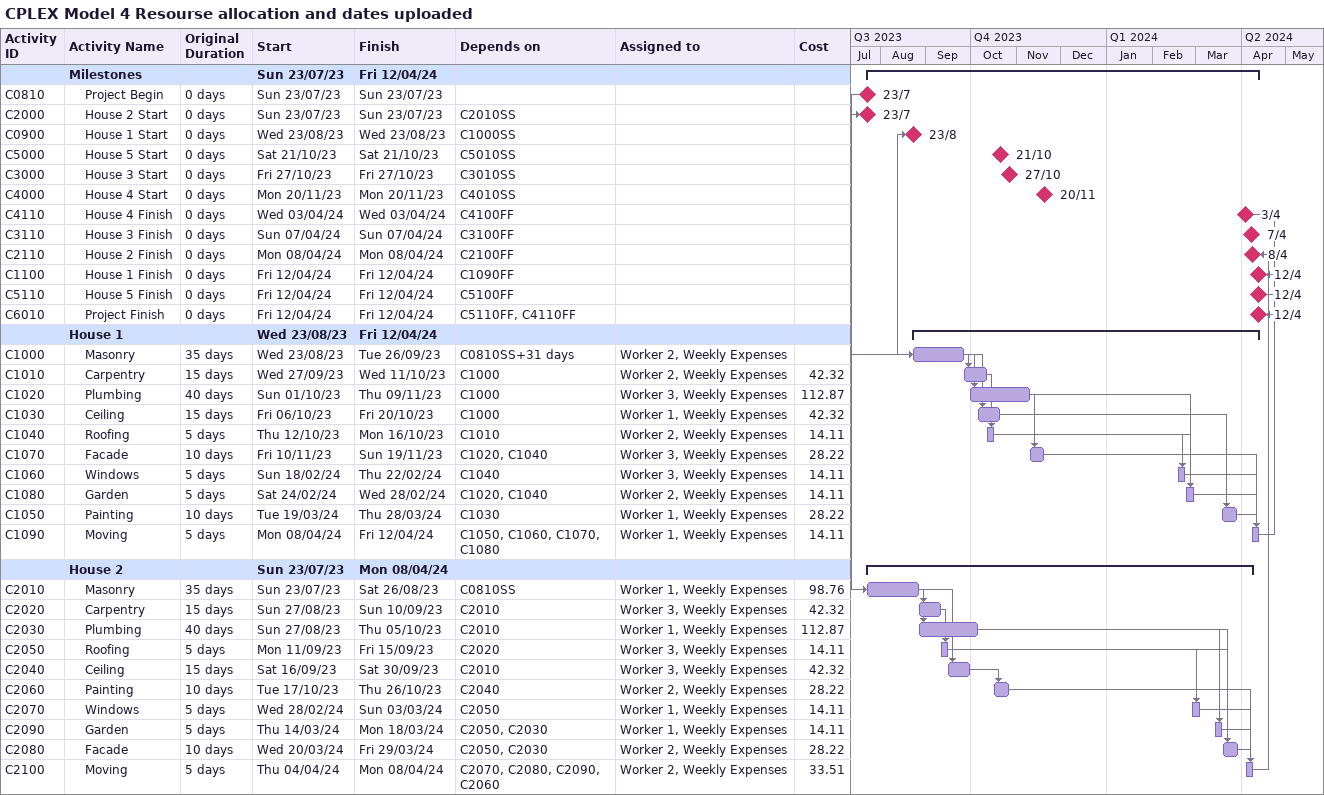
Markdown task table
CPLEX Model 4 Resourse allocation and dates uploaded

| ID | Level | Task | Original duration | Start | Finish | Predecessors | Resources | Cost |
|---|---|---|---|---|---|---|---|---|
|  | 1 | **Milestones** |  | 2023-07-23 | 2024-04-12 |  |  |  |
| C0810 | 2 | Project Begin | 0d | 2023-07-23 | 2023-07-23 |  |  |  |
| C2000 | 2 | House 2 Start | 0d | 2023-07-23 | 2023-07-23 | C2010SS |  |  |
| C0900 | 2 | House 1 Start | 0d | 2023-08-23 | 2023-08-23 | C1000SS |  |  |
| C5000 | 2 | House 5 Start | 0d | 2023-10-21 | 2023-10-21 | C5010SS |  |  |
| C3000 | 2 | House 3 Start | 0d | 2023-10-27 | 2023-10-27 | C3010SS |  |  |
| C4000 | 2 | House 4 Start | 0d | 2023-11-20 | 2023-11-20 | C4010SS |  |  |
| C4110 | 2 | House 4 Finish | 0d | 2024-04-03 | 2024-04-03 | C4100FF |  |  |
| C3110 | 2 | House 3 Finish | 0d | 2024-04-07 | 2024-04-07 | C3100FF |  |  |
| C2110 | 2 | House 2 Finish | 0d | 2024-04-08 | 2024-04-08 | C2100FF |  |  |
| C1100 | 2 | House 1 Finish | 0d | 2024-04-12 | 2024-04-12 | C1090FF |  |  |
| C5110 | 2 | House 5 Finish | 0d | 2024-04-12 | 2024-04-12 | C5100FF |  |  |
| C6010 | 2 | Project Finish | 0d | 2024-04-12 | 2024-04-12 | C5110FF, C4110FF |  |  |
|  | 1 | **House 1** |  | 2023-08-23 | 2024-04-12 |  |  |  |
| C1000 | 2 | Masonry | 35d | 2023-08-23 | 2023-09-26 | C0810SS+31d | Worker 2, Weekly Expenses |  |
| C1010 | 2 | Carpentry | 15d | 2023-09-27 | 2023-10-11 | C1000 | Worker 2, Weekly Expenses | 42.32 |
| C1020 | 2 | Plumbing | 40d | 2023-10-01 | 2023-11-09 | C1000 | Worker 3, Weekly Expenses | 112.87 |
| C1030 | 2 | Ceiling | 15d | 2023-10-06 | 2023-10-20 | C1000 | Worker 1, Weekly Expenses | 42.32 |
| C1040 | 2 | Roofing | 5d | 2023-10-12 | 2023-10-16 | C1010 | Worker 2, Weekly Expenses | 14.11 |
| C1070 | 2 | Facade | 10d | 2023-11-10 | 2023-11-19 | C1020, C1040 | Worker 3, Weekly Expenses | 28.22 |
| C1060 | 2 | Windows | 5d | 2024-02-18 | 2024-02-22 | C1040 | Worker 3, Weekly Expenses | 14.11 |
| C1080 | 2 | Garden | 5d | 2024-02-24 | 2024-02-28 | C1020, C1040 | Worker 2, Weekly Expenses | 14.11 |
| C1050 | 2 | Painting | 10d | 2024-03-19 | 2024-03-28 | C1030 | Worker 1, Weekly Expenses | 28.22 |
| C1090 | 2 | Moving | 5d | 2024-04-08 | 2024-04-12 | C1050, C1060, C1070, C1080 | Worker 1, Weekly Expenses | 14.11 |
|  | 1 | **House 2** |  | 2023-07-23 | 2024-04-08 |  |  |  |
| C2010 | 2 | Masonry | 35d | 2023-07-23 | 2023-08-26 | C0810SS | Worker 1, Weekly Expenses | 98.76 |
| C2020 | 2 | Carpentry | 15d | 2023-08-27 | 2023-09-10 | C2010 | Worker 3, Weekly Expenses | 42.32 |
| C2030 | 2 | Plumbing | 40d | 2023-08-27 | 2023-10-05 | C2010 | Worker 1, Weekly Expenses | 112.87 |
| C2050 | 2 | Roofing | 5d | 2023-09-11 | 2023-09-15 | C2020 | Worker 3, Weekly Expenses | 14.11 |
| C2040 | 2 | Ceiling | 15d | 2023-09-16 | 2023-09-30 | C2010 | Worker 3, Weekly Expenses | 42.32 |
| C2060 | 2 | Painting | 10d | 2023-10-17 | 2023-10-26 | C2040 | Worker 2, Weekly Expenses | 28.22 |
| C2070 | 2 | Windows | 5d | 2024-02-28 | 2024-03-03 | C2050 | Worker 1, Weekly Expenses | 14.11 |
| C2090 | 2 | Garden | 5d | 2024-03-14 | 2024-03-18 | C2050, C2030 | Worker 1, Weekly Expenses | 14.11 |
| C2080 | 2 | Facade | 10d | 2024-03-20 | 2024-03-29 | C2050, C2030 | Worker 2, Weekly Expenses | 28.22 |
| C2100 | 2 | Moving | 5d | 2024-04-04 | 2024-04-08 | C2070, C2080, C2090, C2060 | Worker 2, Weekly Expenses | 33.51 |
